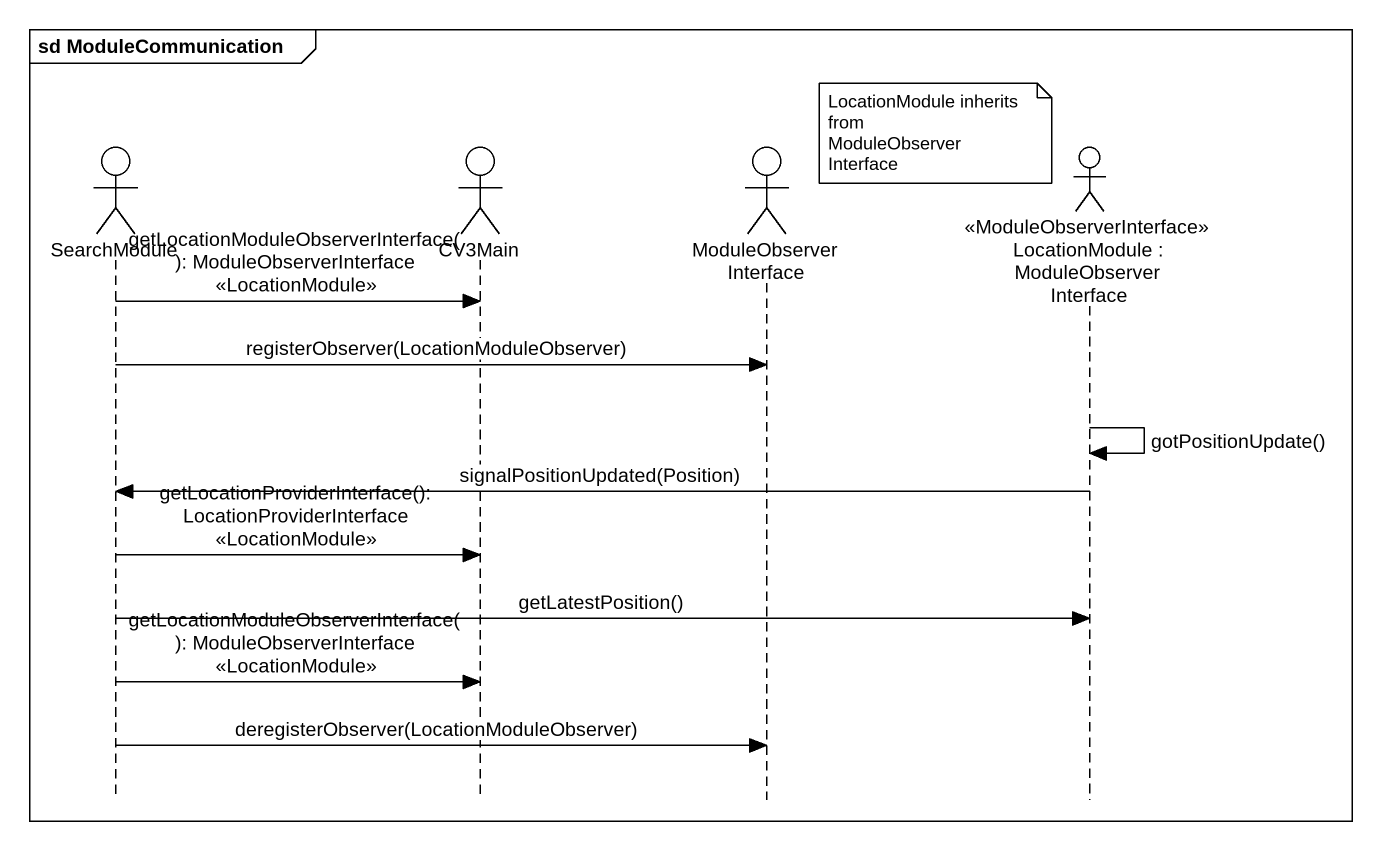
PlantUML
@startuml
mainframe sd ModuleCommunication
hide footbox
actor SearchModule
actor CV3Main
actor ModuleObserverInterface
actor "LocationModule : ModuleObserverInterface" as LocationModule <<ModuleObserverInterface>>

note left of LocationModule : LocationModule inherits from ModuleObserverInterface
SearchModule -> CV3Main : getLocationModuleObserverInterface(): ModuleObserverInterface <<LocationModule>>
SearchModule -> ModuleObserverInterface : registerObserver(LocationModuleObserver)
LocationModule -> LocationModule : gotPositionUpdate()
LocationModule -> SearchModule : signalPositionUpdated(Position)
SearchModule -> CV3Main : getLocationProviderInterface(): LocationProviderInterface <<LocationModule>>
SearchModule -> LocationModule : getLatestPosition()
SearchModule -> CV3Main : getLocationModuleObserverInterface(): ModuleObserverInterface <<LocationModule>>
SearchModule -> ModuleObserverInterface : deregisterObserver(LocationModuleObserver)
@enduml
